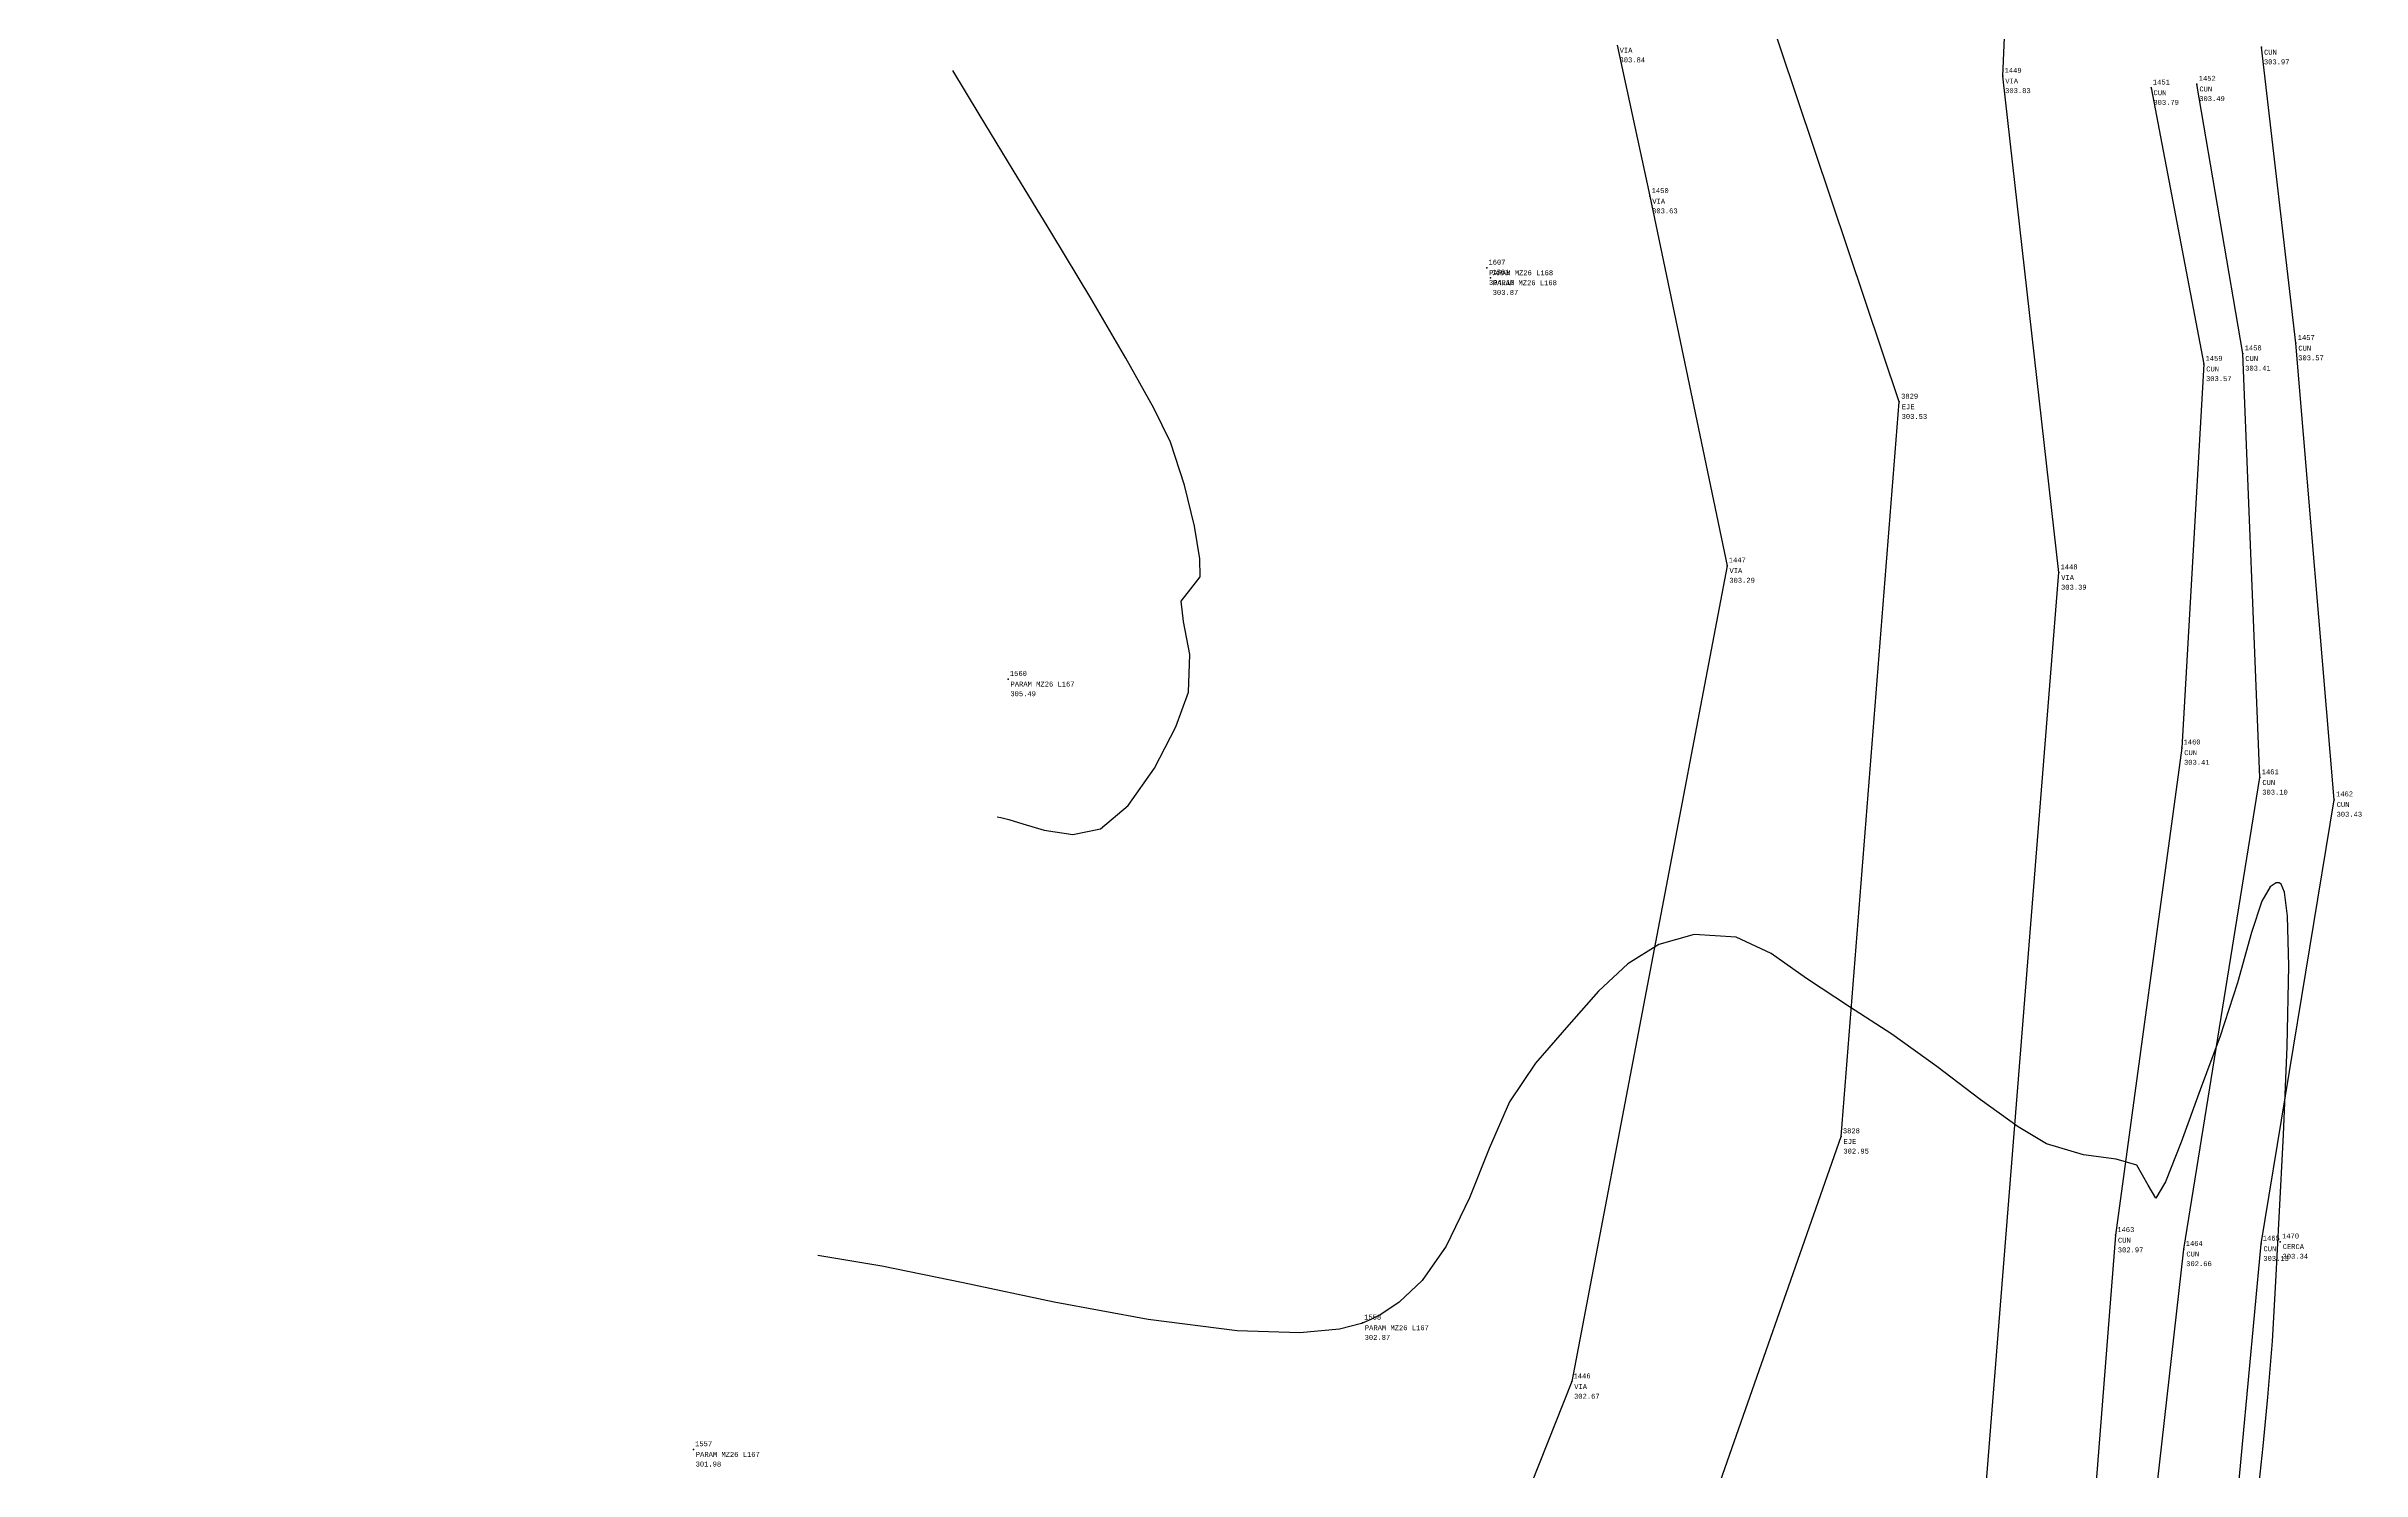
# Model space of a CAD drawing. Header units: metres. Extents: x 5050628 to 5051715, y 2427226 to 2427693.
# Drawn here: x 5051254.35 to 5051277.84, y 2427364.04 to 2427378.49 of the extents above; entities that cross this region are included whole.
import ezdxf
from ezdxf.enums import TextEntityAlignment as Align

# ---------------------------------------------------------------- set-up
doc = ezdxf.new("R2010")
doc.units = ezdxf.units.M
for name, color, linetype in [('1. Eje Vía', 7, 'Continuous'), ('C-TOPO-MINR-N', 11, 'Continuous'), ('Cuneta N', 150, 'Continuous'), ('CVL_PUNTO', 2, 'Continuous'), ('CVL_PUNTO_COR', 2, 'Continuous'), ('CVL_PUNTO_NUM', 2, 'Continuous'), ('Vía', 40, 'Continuous')]:
    doc.layers.add(name, color=color, linetype=linetype)
doc.styles.add('MONOTXT4', font='monotxt4.shx')

msp = doc.modelspace()

# ---------------------------------------------------------------- linework, layer by layer
at = {"layer": '1. Eje Vía', "elevation": 280.286, "flags": 128}
msp.add_lwpolyline([(5051150.408, 2427351.49), (5051156.419, 2427347.745), (5051162.94, 2427344.117), (5051168.499, 2427340.57), (5051174.934, 2427336.582), (5051180.79, 2427333.669), (5051186.752, 2427331.015), (5051193.116, 2427328.719), (5051199.337, 2427326.957), (5051205.345, 2427326.088), (5051211.607, 2427326.197), (5051217.738, 2427327.375), (5051223.659, 2427328.946), (5051229.273, 2427330.943), (5051235.148, 2427333.311), (5051239.975, 2427335.681), (5051248.21, 2427339.517), (5051254.922, 2427342.961), (5051261.415, 2427347.039), (5051266.53, 2427352.767), (5051269.764, 2427359.455), (5051272.559, 2427367.427), (5051273.15, 2427374.881), (5051270.525, 2427382.7)], dxfattribs=at)
at = {"layer": 'C-TOPO-MINR-N', "color": 32, "linetype": 'Continuous', "lineweight": -3}
for points in [[(5051263.997, 2427370.671, 305.966), (5051264.034, 2427370.665, 305.966), (5051264.116, 2427370.645, 305.966), (5051264.259, 2427370.601, 305.966), (5051264.475, 2427370.536, 305.966), (5051264.765, 2427370.492, 305.966), (5051265.048, 2427370.549, 305.966), (5051265.326, 2427370.785, 305.966), (5051265.593, 2427371.165, 305.966), (5051265.81, 2427371.585, 305.966), (5051265.938, 2427371.937, 305.966), (5051265.953, 2427372.318, 305.966), (5051265.889, 2427372.652, 305.966), (5051265.864, 2427372.86, 305.966), (5051265.964, 2427372.984, 305.966), (5051266.057, 2427373.107, 305.966), (5051266.053, 2427373.289, 305.966), (5051266, 2427373.62, 305.966), (5051265.9, 2427374.036, 305.966), (5051265.755, 2427374.474, 305.966), (5051265.588, 2427374.819, 305.966), (5051265.305, 2427375.325, 305.966), (5051264.947, 2427375.934, 305.966), (5051264.553, 2427376.589, 305.966), (5051264.162, 2427377.231, 305.966), (5051263.814, 2427377.802, 305.966), (5051263.55, 2427378.244, 305.966)], [(5051276.802, 2427363.905, 303.966), (5051276.841, 2427364.284, 303.966), (5051276.888, 2427364.781, 303.966), (5051276.934, 2427365.352, 303.966), (5051276.97, 2427365.956, 303.966), (5051277.004, 2427366.604, 303.966), (5051277.048, 2427367.445, 303.966), (5051277.086, 2427368.342, 303.966), (5051277.102, 2427369.159, 303.966), (5051277.088, 2427369.662, 303.966), (5051277.056, 2427369.906, 303.966), (5051277.024, 2427369.988, 303.966), (5051277.003, 2427370.002, 303.966), (5051276.972, 2427370.001, 303.966), (5051276.912, 2427369.961, 303.966), (5051276.829, 2427369.815, 303.966), (5051276.724, 2427369.498, 303.966), (5051276.582, 2427368.986, 303.966), (5051276.405, 2427368.446, 303.966), (5051276.201, 2427367.9, 303.966), (5051276.008, 2427367.369, 303.966), (5051275.85, 2427366.966, 303.966), (5051275.752, 2427366.803, 303.966), (5051275.673, 2427366.932, 303.966), (5051275.558, 2427367.135, 303.966), (5051275.348, 2427367.196, 303.966), (5051275.018, 2427367.243, 303.966), (5051274.643, 2427367.354, 303.966), (5051274.355, 2427367.526, 303.966), (5051273.97, 2427367.804, 303.966), (5051273.529, 2427368.136, 303.966), (5051273.074, 2427368.466, 303.966), (5051272.646, 2427368.742, 303.966), (5051272.209, 2427369.03, 303.966), (5051271.85, 2427369.284, 303.966), (5051271.495, 2427369.45, 303.966), (5051271.068, 2427369.478, 303.966), (5051270.709, 2427369.376, 303.966), (5051270.395, 2427369.178, 303.966), (5051270.099, 2427368.901, 303.966), (5051269.796, 2427368.56, 303.966), (5051269.458, 2427368.172, 303.966), (5051269.197, 2427367.779, 303.966), (5051268.99, 2427367.307, 303.966), (5051268.791, 2427366.804, 303.966), (5051268.554, 2427366.315, 303.966), (5051268.308, 2427365.967, 303.966), (5051268.075, 2427365.745, 303.966), (5051267.89, 2427365.622, 303.966), (5051267.789, 2427365.569, 303.966), (5051267.693, 2427365.53, 303.966), (5051267.471, 2427365.473, 303.966), (5051267.07, 2427365.434, 303.966), (5051266.434, 2427365.455, 303.966), (5051265.531, 2427365.571, 303.966), (5051264.578, 2427365.746, 303.966), (5051263.652, 2427365.941, 303.966), (5051262.827, 2427366.112, 303.966), (5051262.179, 2427366.22, 303.966)]]:
    msp.add_polyline3d(points, dxfattribs=at)
at = {"layer": 'Cuneta N'}
for points in [[(5051255.858, 2427338.328, 301.473), (5051262.456, 2427342.287, 301.848), (5051268.199, 2427348.174, 302.124), (5051270.74, 2427352.182, 302.422), (5051272.858, 2427356.285, 302.739), (5051275.22, 2427360.818, 303.205), (5051276.565, 2427363.578, 303.581), (5051276.819, 2427366.338, 303.594), (5051277.562, 2427370.845, 303.894), (5051277.173, 2427375.476, 304.039), (5051276.825, 2427378.479, 304.441)], [(5051275.704, 2427378.068, 304.255), (5051276.238, 2427375.265, 304.036), (5051276.015, 2427371.372, 303.881), (5051275.343, 2427366.425, 303.432), (5051275.133, 2427363.755, 303.187), (5051273.906, 2427361.342, 303.001), (5051271.752, 2427357.149, 302.65), (5051269.746, 2427352.692, 302.358), (5051267.27, 2427348.932, 302.107), (5051261.405, 2427343.408, 301.694), (5051254.953, 2427339.884, 301.284)], [(5051255.43, 2427338.942, 301.047), (5051261.882, 2427342.852, 301.408), (5051267.789, 2427348.456, 301.968), (5051270.234, 2427352.506, 302.196), (5051272.377, 2427356.567, 302.412), (5051274.515, 2427361.225, 302.971), (5051275.742, 2427363.675, 303.107), (5051276.037, 2427366.285, 303.124), (5051276.808, 2427371.069, 303.564), (5051276.635, 2427375.371, 303.874), (5051276.169, 2427378.106, 303.954)]]:
    msp.add_polyline3d(points, dxfattribs=at)
at = {"layer": 'CVL_PUNTO', "color": 4}
for p in [(5051276.825, 2427378.479, 304.441), (5051276.825, 2427378.479, 304.441), (5051274.2, 2427378.187, 304.293), (5051274.2, 2427378.187, 304.293), (5051275.704, 2427378.068, 304.255), (5051275.704, 2427378.068, 304.255), (5051276.169, 2427378.106, 303.954), (5051276.169, 2427378.106, 303.954), (5051270.619, 2427376.967, 304.094), (5051270.619, 2427376.967, 304.094), (5051268.964, 2427376.241, 304.597), (5051268.964, 2427376.241, 304.597), (5051269.002, 2427376.14, 304.339), (5051269.002, 2427376.14, 304.339), (5051277.173, 2427375.476, 304.039), (5051277.173, 2427375.476, 304.039), (5051276.238, 2427375.265, 304.036), (5051276.238, 2427375.265, 304.036), (5051276.635, 2427375.371, 303.874), (5051276.635, 2427375.371, 303.874), (5051273.15, 2427374.881, 303.998), (5051273.15, 2427374.881, 303.998), (5051271.402, 2427373.219, 303.752), (5051271.402, 2427373.219, 303.752), (5051274.767, 2427373.149, 303.854), (5051274.767, 2427373.149, 303.854), (5051264.109, 2427372.068, 305.961), (5051264.109, 2427372.068, 305.961), (5051276.015, 2427371.372, 303.881), (5051276.015, 2427371.372, 303.881), (5051276.808, 2427371.069, 303.564), (5051276.808, 2427371.069, 303.564), (5051277.562, 2427370.845, 303.894), (5051277.562, 2427370.845, 303.894), (5051272.559, 2427367.427, 303.414), (5051272.559, 2427367.427, 303.414), (5051275.343, 2427366.425, 303.432), (5051275.343, 2427366.425, 303.432), (5051276.037, 2427366.285, 303.124), (5051276.037, 2427366.285, 303.124), (5051276.819, 2427366.338, 303.594), (5051276.819, 2427366.338, 303.594), (5051277.014, 2427366.36, 303.811), (5051277.014, 2427366.36, 303.811), (5051267.703, 2427365.537, 303.338), (5051267.703, 2427365.537, 303.338), (5051269.827, 2427364.94, 303.132), (5051269.827, 2427364.94, 303.132), (5051260.916, 2427364.252, 302.449), (5051260.916, 2427364.252, 302.449)]:
    msp.add_point(p, dxfattribs=at)
at = {"layer": 'Vía'}
for points in [[(5051153.307, 2427348.436, 293.911), (5051160.669, 2427344.014, 294.268), (5051165.468, 2427341.089, 294.73), (5051173.648, 2427335.883, 295.371), (5051182.905, 2427331.507, 296.031), (5051194.853, 2427326.797, 296.997), (5051204.69, 2427324.57, 297.925), (5051212.397, 2427324.17, 298.554), (5051221.929, 2427326.337, 299.169), (5051229.406, 2427328.407, 299.596), (5051231.967, 2427329.526, 299.74), (5051240.945, 2427333.813, 300.343), (5051249.301, 2427338.083, 300.976), (5051258.468, 2427342.155, 301.544), (5051265.79, 2427347.567, 301.994), (5051269.973, 2427355.805, 302.504), (5051273.952, 2427362.912, 303.184), (5051274.767, 2427373.149, 303.854), (5051274.2, 2427378.187, 304.293), (5051274.279, 2427379.999, 304.413)], [(5051270.288, 2427378.499, 304.308), (5051270.619, 2427376.967, 304.094), (5051271.402, 2427373.219, 303.752), (5051269.827, 2427364.94, 303.132), (5051266.922, 2427357.62, 302.548), (5051263.041, 2427351.311, 302.166), (5051255.635, 2427346.438, 301.756), (5051247.494, 2427342.25, 301.219), (5051238.577, 2427337.593, 300.607), (5051230.566, 2427334.005, 299.761), (5051227.436, 2427333.544, 299.557), (5051220.759, 2427330.902, 299.121), (5051211.773, 2427327.62, 298.518), (5051205.06, 2427327.615, 297.912), (5051195.859, 2427329.965, 297.066), (5051184.501, 2427334.268, 295.988), (5051175.42, 2427338.686, 295.284), (5051167.328, 2427343.989, 294.802), (5051162.671, 2427346.669, 294.521), (5051154.726, 2427351.039, 294.059)]]:
    msp.add_polyline3d(points, dxfattribs=at)

# ---------------------------------------------------------------- texts
at = {"layer": 'CVL_PUNTO_COR', "color": 4, "style": 'MONOTXT4'}
for s, p in [('303.84', (5051270.311, 2427378.376, 304.308)), ('303.97', (5051276.848, 2427378.356, 304.441)), ('303.83', (5051274.223, 2427378.064, 304.293)), ('303.79', (5051275.727, 2427377.945, 304.255)), ('303.49', (5051276.192, 2427377.983, 303.954)), ('303.63', (5051270.642, 2427376.844, 304.094)), ('304.13', (5051268.987, 2427376.118, 304.597)), ('303.87', (5051269.025, 2427376.017, 304.339)), ('303.41', (5051276.658, 2427375.248, 303.874)), ('303.57', (5051277.196, 2427375.353, 304.039)), ('303.57', (5051276.261, 2427375.142, 304.036)), ('303.53', (5051273.173, 2427374.758, 303.998)), ('303.29', (5051271.425, 2427373.096, 303.752)), ('303.39', (5051274.79, 2427373.026, 303.854)), ('305.49', (5051264.132, 2427371.945, 305.961)), ('303.41', (5051276.038, 2427371.249, 303.881)), ('303.10', (5051276.831, 2427370.946, 303.564)), ('303.43', (5051277.585, 2427370.722, 303.894)), ('302.95', (5051272.582, 2427367.304, 303.414)), ('302.97', (5051275.366, 2427366.302, 303.432)), ('302.66', (5051276.06, 2427366.162, 303.124)), ('303.13', (5051276.842, 2427366.215, 303.594)), ('303.34', (5051277.037, 2427366.237, 303.811)), ('302.87', (5051267.726, 2427365.414, 303.338)), ('302.67', (5051269.85, 2427364.817, 303.132)), ('301.98', (5051260.939, 2427364.129, 302.449))]:
    msp.add_text(s, height=0.05, dxfattribs=at).set_placement(p, align=Align.TOP_LEFT)
at = {"layer": 'CVL_PUNTO_NUM', "color": 4, "style": 'MONOTXT4'}
for s, p in [('VIA', (5051270.313, 2427378.474, 304.308)), ('CUN', (5051276.85, 2427378.454, 304.441)), ('VIA', (5051274.225, 2427378.162, 304.293)), ('CUN', (5051275.729, 2427378.043, 304.255)), ('CUN', (5051276.194, 2427378.081, 303.954)), ('VIA', (5051270.644, 2427376.942, 304.094)), ('PARAM MZ26 L168', (5051268.989, 2427376.216, 304.597)), ('PARAM MZ26 L168', (5051269.027, 2427376.115, 304.339)), ('CUN', (5051277.198, 2427375.451, 304.039)), ('CUN', (5051276.263, 2427375.24, 304.036)), ('CUN', (5051276.66, 2427375.346, 303.874)), ('EJE', (5051273.175, 2427374.856, 303.998)), ('VIA', (5051271.427, 2427373.194, 303.752)), ('VIA', (5051274.792, 2427373.124, 303.854)), ('PARAM MZ26 L167', (5051264.134, 2427372.043, 305.961)), ('CUN', (5051276.04, 2427371.347, 303.881)), ('CUN', (5051276.833, 2427371.044, 303.564)), ('CUN', (5051277.587, 2427370.82, 303.894)), ('EJE', (5051272.584, 2427367.402, 303.414)), ('CUN', (5051275.368, 2427366.4, 303.432)), ('CUN', (5051276.844, 2427366.313, 303.594)), ('CERCA', (5051277.039, 2427366.335, 303.811)), ('CUN', (5051276.062, 2427366.26, 303.124)), ('PARAM MZ26 L167', (5051267.728, 2427365.512, 303.338)), ('VIA', (5051269.852, 2427364.915, 303.132)), ('PARAM MZ26 L167', (5051260.941, 2427364.227, 302.449))]:
    msp.add_text(s, height=0.05, dxfattribs=at).set_placement(p, align=Align.TOP_LEFT)
for s, p in [('1449', (5051274.218, 2427378.205, 304.293)), ('1451', (5051275.722, 2427378.086, 304.255)), ('1452', (5051276.187, 2427378.124, 303.954)), ('1450', (5051270.637, 2427376.985, 304.094)), ('1607', (5051268.982, 2427376.259, 304.597)), ('1561', (5051269.02, 2427376.158, 304.339)), ('1458', (5051276.653, 2427375.389, 303.874)), ('1457', (5051277.191, 2427375.494, 304.039)), ('1459', (5051276.256, 2427375.283, 304.036)), ('3829', (5051273.168, 2427374.899, 303.998)), ('1447', (5051271.42, 2427373.237, 303.752)), ('1448', (5051274.785, 2427373.167, 303.854)), ('1560', (5051264.127, 2427372.086, 305.961)), ('1460', (5051276.033, 2427371.39, 303.881)), ('1461', (5051276.826, 2427371.087, 303.564)), ('1462', (5051277.58, 2427370.863, 303.894)), ('3828', (5051272.577, 2427367.445, 303.414)), ('1463', (5051275.361, 2427366.443, 303.432)), ('1464', (5051276.055, 2427366.303, 303.124)), ('1465', (5051276.837, 2427366.356, 303.594)), ('1470', (5051277.032, 2427366.378, 303.811)), ('1558', (5051267.721, 2427365.555, 303.338)), ('1446', (5051269.845, 2427364.958, 303.132)), ('1557', (5051260.934, 2427364.27, 302.449))]:
    msp.add_text(s, height=0.05, dxfattribs=at).set_placement(p, align=Align.BOTTOM_LEFT)

doc.saveas('drawing.dxf')
